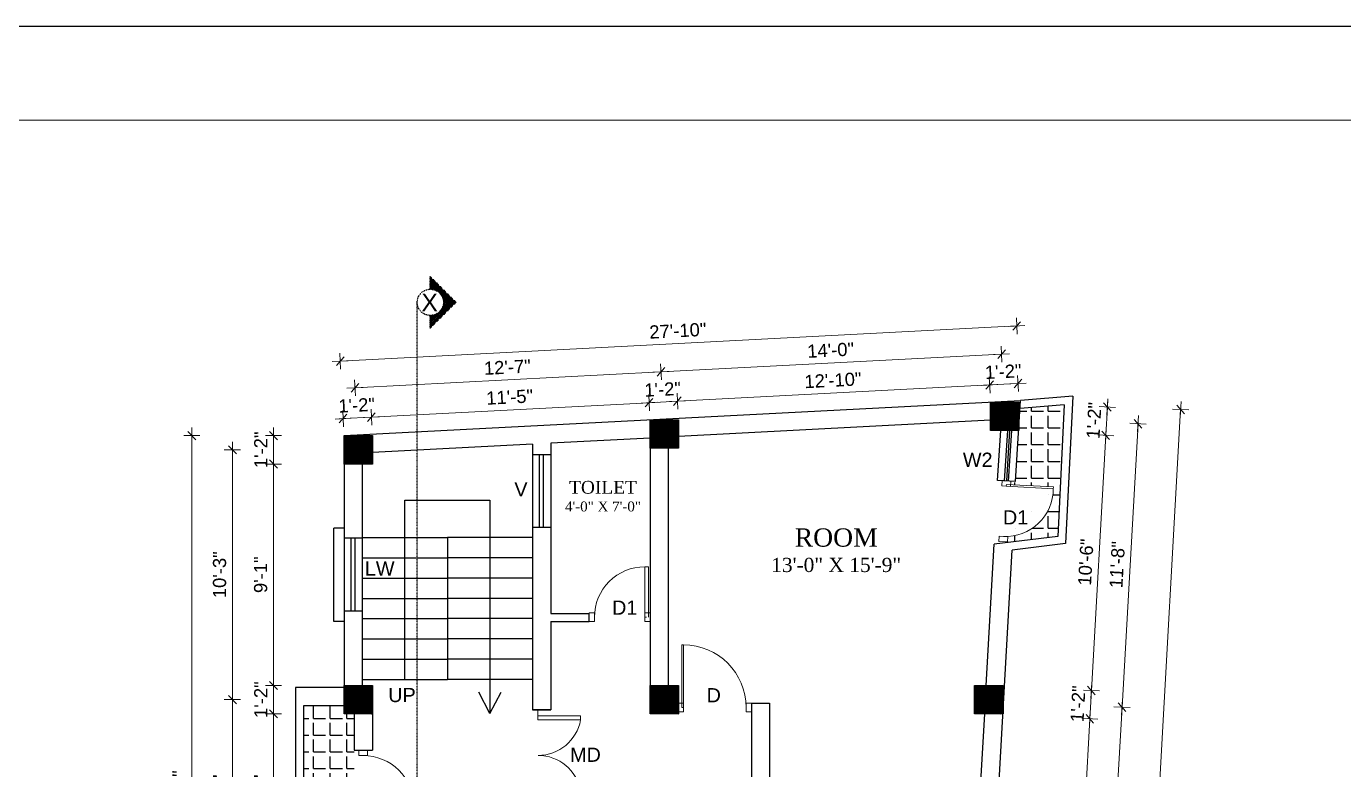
# Model space of a CAD drawing. Header units: inches. Extents: x -5587 to 4723, y -10407 to -7342.
# Drawn here: x -4887 to -4237, y -7709 to -7342 of the extents above; entities that cross this region are included whole.
import ezdxf
from ezdxf.enums import TextEntityAlignment as Align

# ---------------------------------------------------------------- set-up
doc = ezdxf.new("R2010")
doc.units = ezdxf.units.IN
doc.header["$LTSCALE"] = 0.5
doc.header["$MEASUREMENT"] = 0
doc.header["$PDMODE"] = 66
doc.linetypes.add('CENTERX2', pattern=[4, 2.5, -0.5, 0.5, -0.5])
doc.layers.add('A-Sect-Iden', color=111, linetype='CENTERX2')
for name, color, linetype, lineweight in [('DIM', 180, 'Continuous', 5), ('ELE1', 3, 'Continuous', 9), ('ELEVATION', 85, 'Continuous', 9), ('TEXT', 220, 'Continuous', 9), ('Toilet', 7, 'Continuous', 25), ('window', 6, 'Continuous', 13)]:
    doc.layers.add(name, color=color, linetype=linetype, lineweight=lineweight)
doc.styles.add('arial', font='arial.ttf')
doc.styles.add('HEADING', font='swissel.ttf')
doc.styles.get("Standard").update_dxf_attribs({"font": 'arial.ttf'})
doc.dimstyles.new('1 96', dxfattribs={"dimtxt": 6.5, "dimasz": 4, "dimexe": 0, "dimexo": 0, "dimgap": 3, "dimtad": 1, "dimdec": 0, "dimzin": 11, "dimdsep": 46, "dimlunit": 3, "dimtxsty": 'arial', "dimblk": 'oblique', "dimcen": 4, "dimse1": 1, "dimse2": 1, "dimclrd": 256, "dimclre": 256, "dimclrt": 256, "dimadec": 0, "dimazin": 0, "dimtfac": 1, "dimtdec": 0, "dimtix": 1, "dimtmove": 0, "dimatfit": 3, "dimldrblk": 'Arrow2', "dimfxl": 1, "dimtolj": 1, "dimtzin": 0, "dimlwd": -1, "dimlwe": 9, "dimarcsym": 0})
pattern_1 = [(45, (618.06221, 0), (-0.0883883476, 0.0883883476), [])]

# ---------------------------------------------------------------- blocks, each defined once
blk = doc.blocks.new('oblique')
at = {"lineweight": 9}
for p, q in [((1, 0), (-1, 0)), ((-0.5, -0.5), (0.5, 0.5)), ((0, 1), (0, -1))]:
    blk.add_line(p, q, dxfattribs=at)
blk = doc.blocks.new('*D970')
at = {"layer": 'Defpoints', "color": 0, "transparency": 16777216}
for p in [(-4580.04, -7528.05), (-4579.6, -7536.47), (-4716.6, -7544.32)]:
    blk.add_point(p, dxfattribs=at)
at = {"layer": 'DIM', "transparency": 16777216}
blk.add_line((-4717.08, -7535.18), (-4580.04, -7528.05), dxfattribs=at)
at = {"layer": 'DIM', "transparency": 16777216, "xscale": 4, "yscale": 4, "zscale": 4}
for p, rotation in [((-4580.04, -7528.05), 2.975964946178824), ((-4717.08, -7535.18), 182.9759649461788)]:
    blk.add_blockref('oblique', p, dxfattribs=dict(at, rotation=rotation))
at = {"layer": 'DIM', "transparency": 16777216, "insert": (-4648.89, -7525.3), "char_height": 6.5, "attachment_point": 5, "rotation": 2.97596, "style": 'arial'}
blk.add_mtext('\\A1;11\'-5"', dxfattribs=at)
blk = doc.blocks.new('_Oblique')
at = {"color": 0, "linetype": 'ByBlock', "lineweight": -2}
blk.add_line((-0.5, -0.5), (0.5, 0.5), dxfattribs=at)
blk = doc.blocks.new('Arrow2')
for p, q in [((-4.1, 0.75), (-3.08, 0)), ((0, 0), (-4.1, 0.75)), ((-3.08, 0), (-4.1, -0.75)), ((-4.1, -0.75), (0, 0))]:
    blk.add_line(p, q)
blk.add_solid([(-4.1, 0.75), (0, 0), (-3.08, 0), (-4.1, -0.75)])
blk = doc.blocks.new('*D971')
at = {"layer": 'Defpoints', "color": 0, "transparency": 16777216}
for p in [(-4566.08, -7527.33), (-4579.6, -7536.47), (-4565.6, -7536.47)]:
    blk.add_point(p, dxfattribs=at)
at = {"layer": 'DIM', "transparency": 16777216}
for p, q in [((-4580.04, -7528.05), (-4566.08, -7527.33)), ((-4566.08, -7527.33), (-4562.08, -7527.12)), ((-4580.04, -7528.05), (-4584.04, -7528.26))]:
    blk.add_line(p, q, dxfattribs=at)
at = {"layer": 'DIM', "transparency": 16777216, "xscale": 4, "yscale": 4, "zscale": 4}
for p, rotation in [((-4580.04, -7528.05), 2.975964946178787), ((-4566.08, -7527.33), 182.9759649461788)]:
    blk.add_blockref('oblique', p, dxfattribs=dict(at, rotation=rotation))
at = {"layer": 'DIM', "transparency": 16777216, "insert": (-4573.38, -7521.44), "char_height": 6.5, "attachment_point": 5, "rotation": 2.97596, "style": 'arial'}
blk.add_mtext('\\A1;1\'-2"', dxfattribs=at)
blk = doc.blocks.new('*D972')
at = {"layer": 'Defpoints', "color": 0, "transparency": 16777216}
for p in [(-4411.97, -7519.32), (-4411.54, -7527.63), (-4565.6, -7536.47)]:
    blk.add_point(p, dxfattribs=at)
at = {"layer": 'DIM', "transparency": 16777216}
blk.add_line((-4566.08, -7527.33), (-4411.97, -7519.32), dxfattribs=at)
at = {"layer": 'DIM', "transparency": 16777216, "xscale": 4, "yscale": 4, "zscale": 4}
for p, rotation in [((-4411.97, -7519.32), 2.975964946178824), ((-4566.08, -7527.33), 182.9759649461788)]:
    blk.add_blockref('oblique', p, dxfattribs=dict(at, rotation=rotation))
at = {"layer": 'DIM', "transparency": 16777216, "insert": (-4489.35, -7517.01), "char_height": 6.5, "attachment_point": 5, "rotation": 2.97596, "style": 'arial'}
blk.add_mtext('\\A1;12\'-10"', dxfattribs=at)
blk = doc.blocks.new('*D973')
at = {"layer": 'Defpoints', "color": 0, "transparency": 16777216}
for p in [(-4398.02, -7518.59), (-4411.54, -7527.63), (-4397.54, -7527.74)]:
    blk.add_point(p, dxfattribs=at)
at = {"layer": 'DIM', "transparency": 16777216}
for p, q in [((-4411.97, -7519.32), (-4415.97, -7519.52)), ((-4411.97, -7519.32), (-4398.02, -7518.59)), ((-4398.02, -7518.59), (-4394.02, -7518.38))]:
    blk.add_line(p, q, dxfattribs=at)
at = {"layer": 'DIM', "transparency": 16777216, "xscale": 4, "yscale": 4, "zscale": 4}
for p, rotation in [((-4398.02, -7518.59), 182.9759649461788), ((-4411.97, -7519.32), 2.975964946178787)]:
    blk.add_blockref('oblique', p, dxfattribs=dict(at, rotation=rotation))
at = {"layer": 'DIM', "transparency": 16777216, "insert": (-4405.32, -7512.7), "char_height": 6.5, "attachment_point": 5, "rotation": 2.97596, "style": 'arial'}
blk.add_mtext('\\A1;1\'-2"', dxfattribs=at)
blk = doc.blocks.new('*D974')
at = {"layer": 'Defpoints', "color": 0, "transparency": 16777216}
for p in [(-4574.2, -7512.84), (-4572.6, -7543.47), (-4723.6, -7551.32)]:
    blk.add_point(p, dxfattribs=at)
at = {"layer": 'DIM', "transparency": 16777216}
blk.add_line((-4725.2, -7520.69), (-4574.2, -7512.84), dxfattribs=at)
at = {"layer": 'DIM', "transparency": 16777216, "xscale": 4, "yscale": 4, "zscale": 4}
for p, rotation in [((-4574.2, -7512.84), 2.975964946168405), ((-4725.2, -7520.69), 182.9759649461684)]:
    blk.add_blockref('oblique', p, dxfattribs=dict(at, rotation=rotation))
at = {"layer": 'DIM', "transparency": 16777216, "insert": (-4650.02, -7510.51), "char_height": 6.5, "attachment_point": 5, "rotation": 2.97596, "style": 'arial'}
blk.add_mtext('\\A1;12\'-7"', dxfattribs=at)
blk = doc.blocks.new('*D975')
at = {"layer": 'Defpoints', "color": 0, "transparency": 16777216}
for p in [(-4406.14, -7504.1), (-4404.54, -7534.74), (-4572.6, -7543.47)]:
    blk.add_point(p, dxfattribs=at)
at = {"layer": 'DIM', "transparency": 16777216}
blk.add_line((-4574.2, -7512.84), (-4406.14, -7504.1), dxfattribs=at)
at = {"layer": 'DIM', "transparency": 16777216, "xscale": 4, "yscale": 4, "zscale": 4}
for p, rotation in [((-4406.14, -7504.1), 2.975964946178824), ((-4574.2, -7512.84), 182.9759649461788)]:
    blk.add_blockref('oblique', p, dxfattribs=dict(at, rotation=rotation))
at = {"layer": 'DIM', "transparency": 16777216, "insert": (-4490.49, -7502.16), "char_height": 6.5, "attachment_point": 5, "rotation": 2.97596, "style": 'arial'}
blk.add_mtext('\\A1;14\'-0"', dxfattribs=at)
blk = doc.blocks.new('*D976')
at = {"layer": 'Defpoints', "color": 0, "transparency": 16777216}
for p in [(-4732.51, -7507.56), (-4396.71, -7526.96), (-4730.6, -7544.32)]:
    blk.add_point(p, dxfattribs=at)
at = {"layer": 'DIM', "transparency": 16777216}
blk.add_line((-4398.62, -7490.2), (-4732.51, -7507.56), dxfattribs=at)
at = {"layer": 'DIM', "transparency": 16777216, "xscale": 4, "yscale": 4, "zscale": 4}
for p, rotation in [((-4398.62, -7490.2), 2.975964946168395), ((-4732.51, -7507.56), 182.9759649461684)]:
    blk.add_blockref('oblique', p, dxfattribs=dict(at, rotation=rotation))
at = {"layer": 'DIM', "transparency": 16777216, "insert": (-4565.9, -7492.57), "char_height": 6.5, "attachment_point": 5, "rotation": 2.97596, "style": 'arial'}
blk.add_mtext('\\A1;27\'-10"', dxfattribs=at)
blk = doc.blocks.new('*D988')
at = {"layer": 'Defpoints', "color": 0, "transparency": 16777216}
for p in [(-4765.42, -7681.6), (-4730.6, -7681.6), (-4730.6, -7759.6)]:
    blk.add_point(p, dxfattribs=at)
at = {"layer": 'DIM', "transparency": 16777216}
blk.add_line((-4765.42, -7759.6), (-4765.42, -7681.6), dxfattribs=at)
at = {"layer": 'DIM', "transparency": 16777216, "xscale": 4, "yscale": 4, "zscale": 4}
for p, rotation in [((-4765.42, -7681.6), 90), ((-4765.42, -7759.6), 270)]:
    blk.add_blockref('oblique', p, dxfattribs=dict(at, rotation=rotation))
at = {"layer": 'DIM', "transparency": 16777216, "insert": (-4771.74, -7720.6), "char_height": 6.5, "attachment_point": 5, "rotation": 90, "style": 'arial'}
blk.add_mtext('\\A1;6\'-6"', dxfattribs=at)
blk = doc.blocks.new('*D989')
at = {"layer": 'Defpoints', "color": 0, "transparency": 16777216}
for p in [(-4765.42, -7667.6), (-4730.6, -7667.6), (-4730.6, -7681.6)]:
    blk.add_point(p, dxfattribs=at)
at = {"layer": 'DIM', "transparency": 16777216}
for p, q in [((-4765.42, -7667.6), (-4765.42, -7663.6)), ((-4765.42, -7681.6), (-4765.42, -7667.6)), ((-4765.42, -7681.6), (-4765.42, -7685.6))]:
    blk.add_line(p, q, dxfattribs=at)
at = {"layer": 'DIM', "transparency": 16777216, "xscale": 4, "yscale": 4, "zscale": 4}
for p, rotation in [((-4765.42, -7667.6), 270), ((-4765.42, -7681.6), 90)]:
    blk.add_blockref('oblique', p, dxfattribs=dict(at, rotation=rotation))
at = {"layer": 'DIM', "transparency": 16777216, "insert": (-4771.69, -7674.6), "char_height": 6.5, "attachment_point": 5, "rotation": 90, "style": 'arial'}
blk.add_mtext('\\A1;1\'-2"', dxfattribs=at)
blk = doc.blocks.new('*D990')
at = {"layer": 'Defpoints', "color": 0, "transparency": 16777216}
for p in [(-4765.42, -7558.32), (-4730.6, -7558.32), (-4730.6, -7667.6)]:
    blk.add_point(p, dxfattribs=at)
at = {"layer": 'DIM', "transparency": 16777216}
blk.add_line((-4765.42, -7667.6), (-4765.42, -7558.32), dxfattribs=at)
at = {"layer": 'DIM', "transparency": 16777216, "xscale": 4, "yscale": 4, "zscale": 4}
for p, rotation in [((-4765.42, -7558.32), 90), ((-4765.42, -7667.6), 270)]:
    blk.add_blockref('oblique', p, dxfattribs=dict(at, rotation=rotation))
at = {"layer": 'DIM', "transparency": 16777216, "insert": (-4771.74, -7612.96), "char_height": 6.5, "attachment_point": 5, "rotation": 90, "style": 'arial'}
blk.add_mtext('\\A1;9\'-1"', dxfattribs=at)
blk = doc.blocks.new('*D917')
at = {"layer": 'Defpoints', "color": 0, "transparency": 16777216}
for p in [(-4765.42, -7544.32), (-4730.53, -7544.32), (-4730.6, -7558.32)]:
    blk.add_point(p, dxfattribs=at)
at = {"layer": 'DIM', "transparency": 16777216}
for p, q in [((-4765.42, -7544.32), (-4765.42, -7540.32)), ((-4765.42, -7558.32), (-4765.42, -7544.32)), ((-4765.42, -7558.32), (-4765.42, -7562.32))]:
    blk.add_line(p, q, dxfattribs=at)
at = {"layer": 'DIM', "transparency": 16777216, "xscale": 4, "yscale": 4, "zscale": 4}
for p, rotation in [((-4765.42, -7544.32), 270), ((-4765.42, -7558.32), 90)]:
    blk.add_blockref('oblique', p, dxfattribs=dict(at, rotation=rotation))
at = {"layer": 'DIM', "transparency": 16777216, "insert": (-4771.69, -7551.32), "char_height": 6.5, "attachment_point": 5, "rotation": 90, "style": 'arial'}
blk.add_mtext('\\A1;1\'-2"', dxfattribs=at)
blk = doc.blocks.new('*D919')
at = {"layer": 'Defpoints', "color": 0, "transparency": 16777216}
for p in [(-4785.69, -7674.6), (-4723.6, -7674.6), (-4723.6, -7766.6)]:
    blk.add_point(p, dxfattribs=at)
at = {"layer": 'DIM', "transparency": 16777216}
blk.add_line((-4785.69, -7766.6), (-4785.69, -7674.6), dxfattribs=at)
at = {"layer": 'DIM', "transparency": 16777216, "xscale": 4, "yscale": 4, "zscale": 4}
for p, rotation in [((-4785.69, -7674.6), 90), ((-4785.69, -7766.6), 270)]:
    blk.add_blockref('oblique', p, dxfattribs=dict(at, rotation=rotation))
at = {"layer": 'DIM', "transparency": 16777216, "insert": (-4792.01, -7720.6), "char_height": 6.5, "attachment_point": 5, "rotation": 90, "style": 'arial'}
blk.add_mtext('\\A1;7\'-8"', dxfattribs=at)
blk = doc.blocks.new('*D920')
at = {"layer": 'Defpoints', "color": 0, "transparency": 16777216}
for p in [(-4785.69, -7551.32), (-4723.6, -7551.32), (-4723.6, -7674.6)]:
    blk.add_point(p, dxfattribs=at)
at = {"layer": 'DIM', "transparency": 16777216}
blk.add_line((-4785.69, -7674.6), (-4785.69, -7551.32), dxfattribs=at)
at = {"layer": 'DIM', "transparency": 16777216, "xscale": 4, "yscale": 4, "zscale": 4}
for p, rotation in [((-4785.69, -7551.32), 90), ((-4785.69, -7674.6), 270)]:
    blk.add_blockref('oblique', p, dxfattribs=dict(at, rotation=rotation))
at = {"layer": 'DIM', "transparency": 16777216, "insert": (-4792.01, -7612.96), "char_height": 6.5, "attachment_point": 5, "rotation": 90, "style": 'arial'}
blk.add_mtext('\\A1;10\'-3"', dxfattribs=at)
blk = doc.blocks.new('*D921')
at = {"layer": 'Defpoints', "color": 0, "transparency": 16777216}
for p in [(-4805.7, -7544.32), (-4730.6, -7544.32), (-4730.6, -7897.73)]:
    blk.add_point(p, dxfattribs=at)
at = {"layer": 'DIM', "transparency": 16777216}
blk.add_line((-4805.7, -7897.73), (-4805.7, -7544.32), dxfattribs=at)
at = {"layer": 'DIM', "transparency": 16777216, "xscale": 4, "yscale": 4, "zscale": 4}
for p, rotation in [((-4805.7, -7544.32), 90), ((-4805.7, -7897.73), 270)]:
    blk.add_blockref('oblique', p, dxfattribs=dict(at, rotation=rotation))
at = {"layer": 'DIM', "transparency": 16777216, "insert": (-4812.02, -7721.03), "char_height": 6.5, "attachment_point": 5, "rotation": 90, "style": 'arial'}
blk.add_mtext('\\A1;29\'-5"', dxfattribs=at)
blk = doc.blocks.new('*D922')
at = {"layer": 'Defpoints', "color": 0, "transparency": 16777216}
for p in [(-4397.54, -7527.74), (-4353.9, -7530.19), (-4397.54, -7541.74)]:
    blk.add_point(p, dxfattribs=at)
at = {"layer": 'DIM', "transparency": 16777216}
for p, q in [((-4353.9, -7530.19), (-4353.68, -7526.2)), ((-4354.69, -7544.15), (-4353.9, -7530.19)), ((-4354.69, -7544.15), (-4354.91, -7548.14))]:
    blk.add_line(p, q, dxfattribs=at)
at = {"layer": 'DIM', "transparency": 16777216, "xscale": 4, "yscale": 4, "zscale": 4}
for p, rotation in [((-4353.9, -7530.19), 266.7745133990512), ((-4354.69, -7544.15), 86.77451339905117)]:
    blk.add_blockref('oblique', p, dxfattribs=dict(at, rotation=rotation))
at = {"layer": 'DIM', "transparency": 16777216, "insert": (-4360.55, -7536.82), "char_height": 6.5, "attachment_point": 5, "rotation": 86.77451, "style": 'arial'}
blk.add_mtext('\\A1;1\'-2"', dxfattribs=at)
blk = doc.blocks.new('*D923')
at = {"layer": 'Defpoints', "color": 0, "transparency": 16777216}
for p in [(-4397.54, -7541.74), (-4405.42, -7667.6), (-4361.78, -7670.06)]:
    blk.add_point(p, dxfattribs=at)
at = {"layer": 'DIM', "transparency": 16777216}
blk.add_line((-4354.69, -7544.15), (-4361.78, -7670.06), dxfattribs=at)
at = {"layer": 'DIM', "transparency": 16777216, "xscale": 4, "yscale": 4, "zscale": 4}
for p, rotation in [((-4354.69, -7544.15), 86.77451339905117), ((-4361.78, -7670.06), 266.7745133990512)]:
    blk.add_blockref('oblique', p, dxfattribs=dict(at, rotation=rotation))
at = {"layer": 'DIM', "transparency": 16777216, "insert": (-4364.54, -7606.75), "char_height": 6.5, "attachment_point": 5, "rotation": 86.77451, "style": 'arial'}
blk.add_mtext('\\A1;10\'-6"', dxfattribs=at)
blk = doc.blocks.new('*D924')
at = {"layer": 'Defpoints', "color": 0, "transparency": 16777216}
for p in [(-4405.42, -7667.6), (-4405.42, -7681.6), (-4362.57, -7684.02)]:
    blk.add_point(p, dxfattribs=at)
at = {"layer": 'DIM', "transparency": 16777216}
for p, q in [((-4361.78, -7670.06), (-4362.57, -7684.02)), ((-4361.78, -7670.06), (-4361.56, -7666.07)), ((-4362.57, -7684.02), (-4362.79, -7688.01))]:
    blk.add_line(p, q, dxfattribs=at)
at = {"layer": 'DIM', "transparency": 16777216, "xscale": 4, "yscale": 4, "zscale": 4}
for p, rotation in [((-4361.78, -7670.06), 266.7745133990512), ((-4362.57, -7684.02), 86.77451339905117)]:
    blk.add_blockref('oblique', p, dxfattribs=dict(at, rotation=rotation))
at = {"layer": 'DIM', "transparency": 16777216, "insert": (-4368.43, -7676.69), "char_height": 6.5, "attachment_point": 5, "rotation": 86.77451, "style": 'arial'}
blk.add_mtext('\\A1;1\'-2"', dxfattribs=at)
blk = doc.blocks.new('*D925')
at = {"layer": 'Defpoints', "color": 0, "transparency": 16777216}
for p in [(-4405.42, -7681.6), (-4410.61, -7759.57), (-4366.97, -7762.03)]:
    blk.add_point(p, dxfattribs=at)
at = {"layer": 'DIM', "transparency": 16777216}
blk.add_line((-4362.57, -7684.02), (-4366.97, -7762.03), dxfattribs=at)
at = {"layer": 'DIM', "transparency": 16777216, "xscale": 4, "yscale": 4, "zscale": 4}
for p, rotation in [((-4362.57, -7684.02), 86.77451339905117), ((-4366.97, -7762.03), 266.7745133990512)]:
    blk.add_blockref('oblique', p, dxfattribs=dict(at, rotation=rotation))
at = {"layer": 'DIM', "transparency": 16777216, "insert": (-4371.08, -7722.67), "char_height": 6.5, "attachment_point": 5, "rotation": 86.77451, "style": 'arial'}
blk.add_mtext('\\A1;6\'-6"', dxfattribs=at)
blk = doc.blocks.new('*D930')
at = {"layer": 'Defpoints', "color": 0, "transparency": 16777216}
for p in [(-4412.42, -7674.6), (-4346.68, -7678.31), (-4417.61, -7766.57)]:
    blk.add_point(p, dxfattribs=at)
at = {"layer": 'DIM', "transparency": 16777216}
blk.add_line((-4351.86, -7770.27), (-4346.68, -7678.31), dxfattribs=at)
at = {"layer": 'DIM', "transparency": 16777216, "xscale": 4, "yscale": 4, "zscale": 4}
for p, rotation in [((-4346.68, -7678.31), 86.77451339905117), ((-4351.86, -7770.27), 266.7745133990512)]:
    blk.add_blockref('oblique', p, dxfattribs=dict(at, rotation=rotation))
at = {"layer": 'DIM', "transparency": 16777216, "insert": (-4355.58, -7723.93), "char_height": 6.5, "attachment_point": 5, "rotation": 86.77451, "style": 'arial'}
blk.add_mtext('\\A1;7\'-8"', dxfattribs=at)
blk = doc.blocks.new('*D931')
at = {"layer": 'Defpoints', "color": 0, "transparency": 16777216}
for p in [(-4404.54, -7534.74), (-4338.8, -7538.44), (-4412.42, -7674.6)]:
    blk.add_point(p, dxfattribs=at)
at = {"layer": 'DIM', "transparency": 16777216}
blk.add_line((-4346.68, -7678.31), (-4338.8, -7538.44), dxfattribs=at)
at = {"layer": 'DIM', "transparency": 16777216, "xscale": 4, "yscale": 4, "zscale": 4}
for p, rotation in [((-4338.8, -7538.44), 86.77451339905117), ((-4346.68, -7678.31), 266.7745133990512)]:
    blk.add_blockref('oblique', p, dxfattribs=dict(at, rotation=rotation))
at = {"layer": 'DIM', "transparency": 16777216, "insert": (-4349.05, -7608.02), "char_height": 6.5, "attachment_point": 5, "rotation": 86.77451, "style": 'arial'}
blk.add_mtext('\\A1;11\'-8"', dxfattribs=at)
blk = doc.blocks.new('*D932')
at = {"layer": 'Defpoints', "color": 0, "transparency": 16777216}
for p in [(-4396.71, -7526.96), (-4317.79, -7531.41), (-4420.49, -7948.89)]:
    blk.add_point(p, dxfattribs=at)
at = {"layer": 'DIM', "transparency": 16777216}
blk.add_line((-4341.56, -7953.34), (-4317.79, -7531.41), dxfattribs=at)
at = {"layer": 'DIM', "transparency": 16777216, "xscale": 4, "yscale": 4, "zscale": 4}
for p, rotation in [((-4317.79, -7531.41), 86.77451339904515), ((-4341.56, -7953.34), 266.7745133990452)]:
    blk.add_blockref('oblique', p, dxfattribs=dict(at, rotation=rotation))
at = {"layer": 'DIM', "transparency": 16777216, "insert": (-4335.99, -7742.02), "char_height": 6.5, "attachment_point": 5, "rotation": 86.77451, "style": 'arial'}
blk.add_mtext('\\A1;35\'-3"', dxfattribs=at)
blk = doc.blocks.new('door')
at = {"layer": 'window', "ltscale": 0.002}
for p, q in [((-100562.66, -53980.34), (-100562.65, -53949.5)), ((-100561.8, -53949.5), (-100562.65, -53949.5)), ((-100561.81, -53980.35), (-100561.8, -53949.5)), ((-100561.81, -53980.35), (-100562.66, -53980.35))]:
    blk.add_line(p, q, dxfattribs=at)
for points in [[(-100596.09, -53982.49), (-100593.52, -53982.49), (-100593.52, -53978.2), (-100596.09, -53978.2)], [(-100560.09, -53982.49), (-100562.66, -53982.49), (-100562.66, -53978.2), (-100560.09, -53978.2)]]:
    blk.add_lwpolyline(points, close=True, dxfattribs=at)
blk.add_arc((-100562.66, -53980.36), 30.86, 89.97932, 179.97932, dxfattribs=at)
blk = doc.blocks.new('*D1027')
at = {"layer": 'Defpoints', "color": 0, "transparency": 16777216}
for p in [(-4731.04, -7535.9), (-4730.6, -7544.32), (-4716.6, -7544.32)]:
    blk.add_point(p, dxfattribs=at)
at = {"layer": 'DIM', "transparency": 16777216}
for p, q in [((-4731.04, -7535.9), (-4735.04, -7536.11)), ((-4717.08, -7535.18), (-4731.04, -7535.9)), ((-4717.08, -7535.18), (-4713.08, -7534.97))]:
    blk.add_line(p, q, dxfattribs=at)
at = {"layer": 'DIM', "transparency": 16777216, "xscale": 4, "yscale": 4, "zscale": 4}
for p, rotation in [((-4731.04, -7535.9), 2.975964946178824), ((-4717.08, -7535.18), 182.9759649461788)]:
    blk.add_blockref('oblique', p, dxfattribs=dict(at, rotation=rotation))
at = {"layer": 'DIM', "transparency": 16777216, "insert": (-4724.38, -7529.29), "char_height": 6.5, "attachment_point": 5, "rotation": 2.97596, "style": 'arial'}
blk.add_mtext('\\A1;1\'-2"', dxfattribs=at)

msp = doc.modelspace()

# ---------------------------------------------------------------- hatches: boundary and pattern name
h = msp.add_hatch()
h.set_pattern_fill('ANSI31', color=256)
h.set_pattern_definition(pattern_1)
h.paths.add_polyline_path([(-4411.54, -7527.74), (-4397.54, -7527.74), (-4397.54, -7541.74), (-4411.54, -7541.74)])
h = msp.add_hatch()
h.set_pattern_fill('ANSI31', color=256)
h.set_pattern_definition(pattern_1)
h.paths.add_polyline_path([(-4565.6, -7536.47), (-4579.6, -7536.47), (-4579.6, -7550.47), (-4565.6, -7550.47)])
h = msp.add_hatch()
h.set_pattern_fill('ANSI31', color=256)
h.set_pattern_definition(pattern_1)
h.paths.add_polyline_path([(-4716.6, -7544.32), (-4730.6, -7544.32), (-4730.6, -7558.32), (-4716.6, -7558.32)])
h = msp.add_hatch()
h.set_pattern_fill('ANSI31', color=256)
h.set_pattern_definition(pattern_1)
h.paths.add_polyline_path([(-4716.6, -7667.6), (-4730.6, -7667.6), (-4730.6, -7681.6), (-4716.6, -7681.6)])
h = msp.add_hatch()
h.set_pattern_fill('ANSI31', color=256)
h.set_pattern_definition(pattern_1)
h.paths.add_polyline_path([(-4565.6, -7667.6), (-4579.6, -7667.6), (-4579.6, -7681.6), (-4565.6, -7681.6), (-4565.6, -7677.32)])
h = msp.add_hatch()
h.set_pattern_fill('ANSI31', color=256)
h.set_pattern_definition(pattern_1)
h.paths.add_polyline_path([(-4405.42, -7667.6), (-4419.42, -7667.6), (-4419.42, -7681.6), (-4405.42, -7681.6)])
at = {"layer": 'A-Sect-Iden', "ltscale": 0.5}
h = msp.add_hatch(dxfattribs=at)
h.set_pattern_fill('ANSI37', color=2, scale=4.8, angle=359.9886, style=0)
h.set_pattern_definition([(225.0114023, (21230.42954, -1539.113), (0.424348492, -0.424179628), []), (315.0114023, (21230.42954, -1539.113), (0.424179628, 0.424348492), [])])
h.paths.add_polyline_path([(-4688.04, -7472.05), (-4688.04, -7465.82), (-4675.33, -7478.53), (-4688.05, -7491.24), (-4688.04, -7485.01, 1)])
at = {"layer": 'Toilet'}
h = msp.add_hatch(dxfattribs=at)
h.set_pattern_fill('ANGLE', color=256, scale=30, style=0)
h.set_pattern_definition([(0, (-13656.156, 0), (0, 8.25), [6, -2.25]), (90, (-13656.156, 0), (-8.25, 5e-16), [6, -2.25])])
edge = h.paths.add_edge_path()
edge.add_line((-4375.24, -7529.18), (-4396.96, -7531))
edge.add_line((-4396.96, -7531), (-4397.54, -7540.37))
edge.add_line((-4397.54, -7540.37), (-4397.54, -7541.74))
edge.add_line((-4397.54, -7541.74), (-4397.62, -7541.74))
edge.add_line((-4397.62, -7541.74), (-4399.18, -7566.9))
edge.add_line((-4399.18, -7566.9), (-4401.54, -7566.76))
edge.add_line((-4401.54, -7566.76), (-4401.63, -7568.48))
edge.add_line((-4401.63, -7568.48), (-4380.56, -7569.65))
edge.add_line((-4380.56, -7569.65), (-4380.61, -7570.51))
edge.add_arc((-4404.11, -7570.55), 23.5, -87.47042, 0.10625, ccw=False)
edge.add_line((-4403.07, -7594.03), (-4403.22, -7596.72))
edge.add_line((-4403.22, -7596.72), (-4403.24, -7597.04))
edge.add_line((-4403.24, -7597.04), (-4378.4, -7594.04))
edge.add_line((-4378.4, -7594.04), (-4375.24, -7529.18))
h = msp.add_hatch(dxfattribs=at)
h.set_pattern_fill('ANGLE', color=256, scale=30, style=0)
h.set_pattern_definition([(0, (-36301.925, 10911.6754), (0, 8.25), [6, -2.25]), (90, (-36301.925, 10911.6754), (-8.25, 5e-16), [6, -2.25])])
h.paths.add_polyline_path([(-4750.6, -7677.6), (-4750.6, -7885.31), (-4730.6, -7888.61), (-4730.6, -7883.73), (-4720.6, -7883.73), (-4720.6, -7772.6), (-4730.6, -7772.6), (-4730.6, -7760.6), (-4725.6, -7760.6), (-4725.6, -7729.6), (-4725.6, -7729.6), (-4725.6, -7699.6), (-4725.6, -7699.6), (-4725.6, -7681.6), (-4730.53, -7681.6), (-4730.53, -7677.6)])

# ---------------------------------------------------------------- linework, layer by layer
for p, q in [((-4371.02, -7524.81), (-4396.71, -7526.96)), ((-4371.02, -7524.81), (-4374.57, -7597.6)), ((-4375.24, -7529.18), (-4396.96, -7531)), ((-4375.24, -7529.18), (-4378.4, -7594.04)), ((-4700.6, -7664.6), (-4700.6, -7576.12)), ((-4700.6, -7576.12), (-4658.6, -7576.12)), ((-4658.6, -7576.12), (-4658.6, -7681.49)), ((-4735.6, -7635.96), (-4735.6, -7589.96)), ((-4378.4, -7594.04), (-4409.72, -7597.83)), ((-4403.22, -7596.72), (-4403.24, -7597.04)), ((-4374.57, -7597.6), (-4400.87, -7600.79)), ((-4730.6, -7668.6), (-4754.6, -7668.6)), ((-4754.6, -7668.6), (-4754.6, -7907.97)), ((-4658.6, -7681.49), (-4664.12, -7670.92)), ((-4658.6, -7681.49), (-4653.09, -7670.92)), ((-4730.6, -7677.6), (-4750.6, -7677.6)), ((-4750.6, -7677.6), (-4750.6, -7885.31)), ((-4725.6, -7681.6), (-4725.6, -7699.6)), ((-4716.6, -7681.6), (-4716.6, -7699.6))]:
    msp.add_line(p, q)
at = {"layer": 'A-Sect-Iden', "ltscale": 0.1}
msp.add_line((-4694.52, -7992.98), (-4694.52, -7478.53), dxfattribs=at)
msp.add_lwpolyline([(-4688.04, -7472.05), (-4688.04, -7465.82), (-4675.33, -7478.53), (-4688.05, -7491.24), (-4688.04, -7485.01)], dxfattribs=at)
msp.add_circle((-4688.04, -7478.53), 6.48, dxfattribs=at)
at = {"layer": 'Defpoints'}
msp.add_lwpolyline([(-2409.19, -7342.34), (-5586.79, -7342.34), (-5586.79, -9590.31), (-2409.19, -9590.31)], close=True, dxfattribs=at)
at = {"layer": 'ELE1'}
msp.add_lwpolyline([(-5540.47, -7388.66), (-2455.51, -7388.66), (-2455.51, -9543.99), (-5540.47, -9543.99)], close=True, dxfattribs=at)
at = {"layer": 'ELEVATION', "color": 146, "ltscale": 0.25, "true_color": 0x105689}
for p, q in [((-4634.89, -7679.6), (-4634.89, -7682.6)), ((-4634.89, -7682.6), (-4613.89, -7682.6)), ((-4634.89, -7684.6), (-4634.89, -7682.6)), ((-4613.89, -7682.6), (-4613.89, -7684.6)), ((-4613.89, -7684.6), (-4634.89, -7684.6))]:
    msp.add_line(p, q, dxfattribs=at)
for centre, start, end in [((-4634.86, -7680.78), 269.94467, 349.66648), ((-4634.86, -7723.43), 10.33352, 90.05533)]:
    msp.add_arc(centre, 21.33, start, end, dxfattribs=at)
at = {"layer": 'Toilet'}
for p, q in [((-4730.6, -7544.32), (-4396.71, -7526.96)), ((-4399.18, -7566.9), (-4396.71, -7526.96)), ((-4411.54, -7536.75), (-4565.6, -7544.76)), ((-4730.6, -7544.32), (-4730.6, -7594.96)), ((-4579.6, -7545.48), (-4628.6, -7548.03)), ((-4408.17, -7566.39), (-4406.56, -7541.74)), ((-4404.67, -7566.59), (-4403.05, -7541.74)), ((-4403.45, -7566.59), (-4402.05, -7541.74)), ((-4402.68, -7566.7), (-4401.05, -7541.74)), ((-4637.6, -7548.5), (-4716.6, -7552.61)), ((-4637.6, -7548.5), (-4637.6, -7679.6)), ((-4637.6, -7553.55), (-4628.6, -7553.55)), ((-4634.1, -7589.55), (-4634.1, -7553.55)), ((-4632.1, -7589.55), (-4632.1, -7553.55)), ((-4628.6, -7548.03), (-4628.6, -7632.03)), ((-4579.6, -7550.47), (-4579.6, -7667.6)), ((-4570.6, -7550.47), (-4570.6, -7667.6)), ((-4721.6, -7558.32), (-4721.6, -7667.6)), ((-4399.18, -7566.9), (-4408.17, -7566.39)), ((-4730.6, -7589.96), (-4735.6, -7589.96)), ((-4637.6, -7589.55), (-4628.6, -7589.55)), ((-4730.6, -7594.96), (-4730.6, -7630.96)), ((-4721.6, -7594.96), (-4730.6, -7594.96)), ((-4721.6, -7594.96), (-4730.6, -7594.96)), ((-4727.1, -7630.96), (-4727.1, -7594.96)), ((-4727.1, -7630.96), (-4727.1, -7594.96)), ((-4725.1, -7630.96), (-4725.1, -7594.96)), ((-4725.1, -7630.96), (-4725.1, -7594.96)), ((-4721.6, -7594.6), (-4679.6, -7594.6)), ((-4721.6, -7594.6), (-4679.6, -7594.6)), ((-4679.6, -7594.6), (-4679.6, -7664.6)), ((-4637.6, -7594.6), (-4679.6, -7594.6)), ((-4637.6, -7594.6), (-4679.6, -7594.6)), ((-4413.65, -7667.6), (-4409.72, -7597.83)), ((-4721.6, -7604.6), (-4679.6, -7604.6)), ((-4721.6, -7604.6), (-4679.6, -7604.6)), ((-4637.6, -7604.6), (-4679.6, -7604.6)), ((-4637.6, -7604.6), (-4679.6, -7604.6)), ((-4420.49, -7948.89), (-4400.87, -7600.79)), ((-4721.6, -7614.6), (-4679.6, -7614.6)), ((-4721.6, -7614.6), (-4679.6, -7614.6)), ((-4637.6, -7614.6), (-4679.6, -7614.6)), ((-4637.6, -7614.6), (-4679.6, -7614.6)), ((-4721.6, -7624.6), (-4679.6, -7624.6)), ((-4721.6, -7624.6), (-4679.6, -7624.6)), ((-4637.6, -7624.6), (-4679.6, -7624.6)), ((-4637.6, -7624.6), (-4679.6, -7624.6)), ((-4730.6, -7630.96), (-4730.6, -7671.6)), ((-4721.6, -7630.96), (-4730.6, -7630.96)), ((-4721.6, -7630.96), (-4730.6, -7630.96)), ((-4730.6, -7635.96), (-4735.6, -7635.96)), ((-4721.6, -7634.6), (-4679.6, -7634.6)), ((-4721.6, -7634.6), (-4679.6, -7634.6)), ((-4637.6, -7634.6), (-4679.6, -7634.6)), ((-4637.6, -7634.6), (-4679.6, -7634.6)), ((-4628.6, -7632.03), (-4609.6, -7632.03)), ((-4628.6, -7636.03), (-4628.6, -7679.6)), ((-4628.6, -7636.03), (-4609.6, -7636.03)), ((-4609.6, -7636.03), (-4609.6, -7632.03)), ((-4609.6, -7636.03), (-4609.6, -7632.03)), ((-4721.6, -7644.6), (-4679.6, -7644.6)), ((-4721.6, -7644.6), (-4679.6, -7644.6)), ((-4637.6, -7644.6), (-4679.6, -7644.6)), ((-4637.6, -7644.6), (-4679.6, -7644.6)), ((-4721.6, -7654.6), (-4679.6, -7654.6)), ((-4721.6, -7654.6), (-4679.6, -7654.6)), ((-4637.6, -7654.6), (-4679.6, -7654.6)), ((-4637.6, -7654.6), (-4679.6, -7654.6)), ((-4721.6, -7664.6), (-4679.6, -7664.6)), ((-4721.6, -7664.6), (-4679.6, -7664.6)), ((-4637.6, -7664.6), (-4679.6, -7664.6)), ((-4637.6, -7664.6), (-4679.6, -7664.6)), ((-4529.6, -7676.32), (-4529.6, -7733.6)), ((-4529.6, -7676.32), (-4520.6, -7676.32)), ((-4520.6, -7676.32), (-4520.6, -7729.6)), ((-4637.6, -7679.6), (-4628.6, -7679.6)), ((-4628.6, -7679.6), (-4637.6, -7679.6)), ((-4417.14, -7729.6), (-4414.44, -7681.6)), ((-4725.6, -7699.6), (-4716.6, -7699.6))]:
    msp.add_line(p, q, dxfattribs=at)
for points in [[(-4411.54, -7527.74), (-4397.54, -7527.74), (-4397.54, -7541.74), (-4411.54, -7541.74)], [(-4579.6, -7536.47), (-4565.6, -7536.47), (-4565.6, -7550.47), (-4579.6, -7550.47)], [(-4730.6, -7544.32), (-4716.6, -7544.32), (-4716.6, -7558.32), (-4730.6, -7558.32)], [(-4730.6, -7667.6), (-4716.6, -7667.6), (-4716.6, -7681.6), (-4730.6, -7681.6)], [(-4579.6, -7667.6), (-4565.6, -7667.6), (-4565.6, -7681.6), (-4579.6, -7681.6)], [(-4419.42, -7667.6), (-4405.42, -7667.6), (-4405.42, -7681.6), (-4419.42, -7681.6)]]:
    msp.add_lwpolyline(points, close=True, dxfattribs=at)
at = {"layer": 'window', "ltscale": 0.002}
for p, q in [((-4403.77, -7568.36), (-4403.82, -7569.21)), ((-4403.82, -7569.21), (-4380.61, -7570.51)), ((-4403.77, -7568.36), (-4380.56, -7569.65)), ((-4380.56, -7569.65), (-4380.61, -7570.51)), ((-4582.17, -7633.89), (-4582.16, -7609.04)), ((-4581.31, -7609.04), (-4582.16, -7609.04)), ((-4580.31, -7609.04), (-4581.16, -7609.04)), ((-4580.32, -7633.89), (-4580.31, -7609.04)), ((-4581.32, -7633.89), (-4582.17, -7633.89))]:
    msp.add_line(p, q, dxfattribs=at)
for points in [[(-4405.81, -7566.52), (-4405.96, -7569.09), (-4401.68, -7569.33), (-4401.54, -7566.76)], [(-4407.5, -7596.48), (-4407.36, -7593.91), (-4403.08, -7594.15), (-4403.22, -7596.72)], [(-4609.6, -7636.03), (-4607.03, -7636.03), (-4607.03, -7631.75), (-4609.6, -7631.75)], [(-4579.6, -7636.03), (-4582.17, -7636.03), (-4582.17, -7631.75), (-4579.6, -7631.75)], [(-4723.25, -7699.6), (-4723.25, -7702.18), (-4718.96, -7702.18), (-4718.96, -7699.6)]]:
    msp.add_lwpolyline(points, close=True, dxfattribs=at)
for centre, radius, start, end in [((-4404.11, -7570.55), 23.5, 267.29598, 0.10625), ((-4582.21, -7633.86), 24.82, 89.88646, 180.06219), ((-4721.08, -7726.99), 24.82, 359.88646, 90.06219)]:
    msp.add_arc(centre, radius, start, end, dxfattribs=at)

# ---------------------------------------------------------------- block references
at = {"xscale": -1}
msp.add_blockref('door', (-105125.7, 46301.88), dxfattribs=at)

# ---------------------------------------------------------------- texts
at = {"attachment_point": 2}
for s, insert, char_height, width in [('{\\fTimes New Roman|b0|i0|c0|p18;TOILET}', (-4602.82, -7566.64), 6.321, 58.2933), ('{\\fTimes New Roman|b0|i0|c0|p18;4\'-0" X 7\'-0"}', (-4602.82, -7576.82), 4.9, 58.2933), ('{\\fTimes New Roman|b0|i0|c0|p18;ROOM}', (-4487.74, -7590.07), 9.03, 83.2761), ('{\\fTimes New Roman|b0|i0|c0|p18;13\'-0" X 15\'-9"}', (-4487.74, -7604.61), 7, 83.2761)]:
    msp.add_mtext(s, dxfattribs=dict(at, insert=insert, char_height=char_height, width=width))
at = {"layer": 'A-Sect-Iden', "ltscale": 0.5, "insert": (-4688.37, -7478.61), "char_height": 8.64, "width": 27.6731, "attachment_point": 5, "style": 'HEADING'}
msp.add_mtext('{\\fArial|b0|i0|c0|p34;X}', dxfattribs=at)
at = {"layer": 'TEXT', "style": 'arial'}
msp.add_text('MD', height=7, dxfattribs=at).set_placement((-4611.47, -7701.78), align=Align.MIDDLE_CENTER)
at = {"layer": 'TEXT', "char_height": 7, "width": 65, "attachment_point": 5, "style": 'arial'}
for s, insert in [('W2', (-4417.9, -7556.21)), ('V', (-4643.3, -7570.83)), ('D1', (-4399.2, -7584.64)), ('LW', (-4713, -7609.88)), ('D1', (-4592.1, -7629.18)), ('UP', (-4702.01, -7672.35)), ('D', (-4548.16, -7672.41))]:
    msp.add_mtext(s, dxfattribs=dict(at, insert=insert))

# ---------------------------------------------------------------- dimensions: what is measured, and where the dimension line sits
at = {"layer": 'DIM'}
for p1, p2, distance, picture, middle in [((-4396.71, -7526.96), (-4730.6, -7544.32), -36.81, '*D976', (-4565.9, -7492.57)), ((-4723.6, -7551.32), (-4572.6, -7543.47), 30.68, '*D974', (-4650.02, -7510.51))]:
    dim = msp.add_aligned_dim(p1=p1, p2=p2, distance=distance, dimstyle='1 96', dxfattribs=at)
    dim.commit()
    dim.dimension.update_dxf_attribs({"geometry": picture, "text_midpoint": middle})
for base, p1, p2, picture, middle in [((-4406.14, -7504.1), (-4572.6, -7543.47), (-4404.54, -7534.74), '*D975', (-4490.49, -7502.16)), ((-4398.02, -7518.59), (-4411.54, -7527.63), (-4397.54, -7527.74), '*D973', (-4405.32, -7512.7)), ((-4411.97, -7519.32), (-4565.6, -7536.47), (-4411.54, -7527.63), '*D972', (-4489.35, -7517.01)), ((-4580.04, -7528.05), (-4716.6, -7544.32), (-4579.6, -7536.47), '*D970', (-4648.89, -7525.3)), ((-4566.08, -7527.33), (-4579.6, -7536.47), (-4565.6, -7536.47), '*D971', (-4573.38, -7521.44))]:
    dim = msp.add_linear_dim(base=base, p1=p1, p2=p2, angle=182.97596, dimstyle='1 96', dxfattribs=at)
    dim.commit()
    dim.dimension.update_dxf_attribs({"geometry": picture, "text_midpoint": middle})
for base, p1, p2, angle, picture, middle in [((-4731.04, -7535.9), (-4716.6, -7544.32), (-4730.6, -7544.32), 182.97596, '*D1027', (-4724.38, -7529.29)), ((-4353.9, -7530.19), (-4397.54, -7541.74), (-4397.54, -7527.74), 266.77451, '*D922', (-4360.55, -7536.82)), ((-4805.7, -7544.32), (-4730.6, -7897.73), (-4730.6, -7544.32), 90, '*D921', (-4812.02, -7721.03)), ((-4765.42, -7544.32), (-4730.6, -7558.32), (-4730.53, -7544.32), 90, '*D917', (-4771.69, -7551.32)), ((-4338.8, -7538.44), (-4412.42, -7674.6), (-4404.54, -7534.74), 266.77451, '*D931', (-4349.05, -7608.02)), ((-4361.78, -7670.06), (-4397.54, -7541.74), (-4405.42, -7667.6), 266.77451, '*D923', (-4364.54, -7606.75)), ((-4785.69, -7551.32), (-4723.6, -7674.6), (-4723.6, -7551.32), 90, '*D920', (-4792.01, -7612.96)), ((-4765.42, -7558.32), (-4730.6, -7667.6), (-4730.6, -7558.32), 90, '*D990', (-4771.74, -7612.96)), ((-4765.42, -7667.6), (-4730.6, -7681.6), (-4730.6, -7667.6), 90, '*D989', (-4771.69, -7674.6)), ((-4785.69, -7674.6), (-4723.6, -7766.6), (-4723.6, -7674.6), 90, '*D919', (-4792.01, -7720.6)), ((-4362.57, -7684.02), (-4405.42, -7667.6), (-4405.42, -7681.6), 266.77451, '*D924', (-4368.43, -7676.69)), ((-4346.68, -7678.31), (-4417.61, -7766.57), (-4412.42, -7674.6), 266.77451, '*D930', (-4355.58, -7723.93)), ((-4765.42, -7681.6), (-4730.6, -7759.6), (-4730.6, -7681.6), 90, '*D988', (-4771.74, -7720.6)), ((-4366.97, -7762.03), (-4405.42, -7681.6), (-4410.61, -7759.57), 266.77451, '*D925', (-4371.08, -7722.67))]:
    dim = msp.add_linear_dim(base=base, p1=p1, p2=p2, angle=angle, dimstyle='1 96', override={"dimtmove": 1}, dxfattribs=at)
    dim.commit()
    dim.dimension.update_dxf_attribs({"geometry": picture, "text_midpoint": middle})
dim = msp.add_aligned_dim(p1=(-4420.49, -7948.89), p2=(-4396.71, -7526.96), distance=-79.05, dimstyle='1 96', override={"dimtmove": 1}, dxfattribs=at)
dim.commit()
dim.dimension.update_dxf_attribs({"geometry": '*D932', "text_midpoint": (-4335.99, -7742.02)})

doc.saveas('drawing.dxf')
